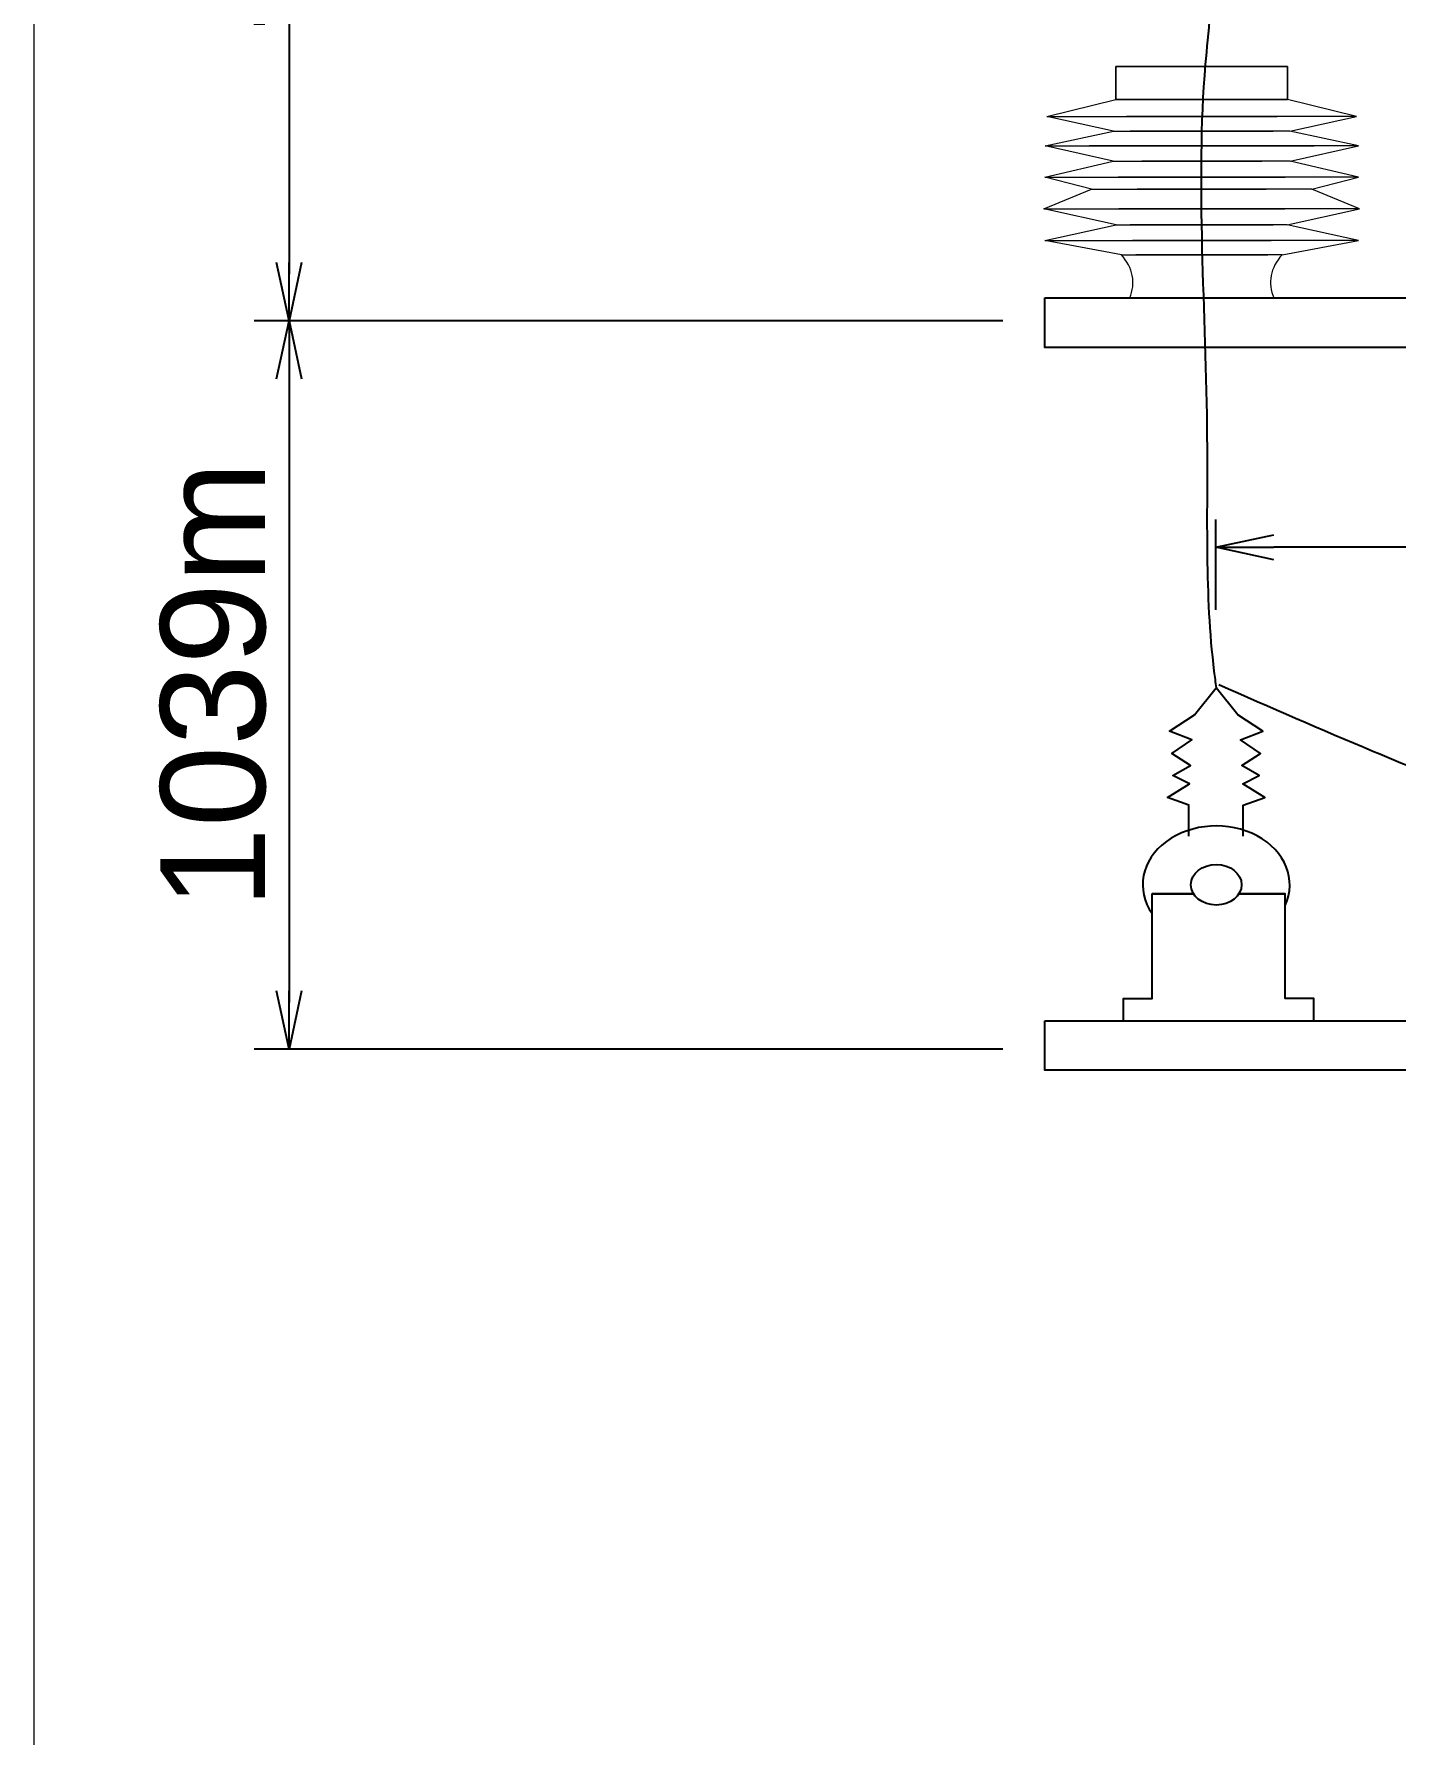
# Model space of a CAD drawing. Header units: millimetres. Extents: x 168 to 394, y 129 to 255.
# Drawn here: x 167.524 to 169.865, y 228.228 to 231.152 of the extents above; entities that cross this region are included whole.
import ezdxf

# ---------------------------------------------------------------- set-up
doc = ezdxf.new("R2010")
doc.units = ezdxf.units.MM
doc.layers.get('Defpoints').update_dxf_attribs({"color": 1})
for name, color, linetype, lineweight in [('Cotas', 255, 'Continuous', 25), ('Esquemas', 7, 'Continuous', 13), ('MARQUILLA', 164, 'Continuous', 13), ('Redes', 3, 'Continuous', 25), ('Vestida del Poste', 6, 'Continuous', 25)]:
    doc.layers.add(name, color=color, linetype=linetype, lineweight=lineweight)
doc.styles.add('1.8', font='', dxfattribs={"height": 1.8})
doc.styles.add('RomanS', font='romans.shx')
doc.styles.get('1.8').set_extended_font_data('@Arial Unicode MS')
doc.dimstyles.new('500 mask', dxfattribs={"dimtxt": 0.85, "dimasz": 1, "dimexe": 0.6, "dimexo": 0.4, "dimgap": 0.4, "dimtad": 1, "dimlfac": 0.05, "dimzin": 4, "dimdsep": 46, "dimtxsty": 'RomanS', "dimblk": 'OPEN30', "dimcen": 0.5, "dimdle": 0.001, "dimclrd": 256, "dimclre": 256, "dimclrt": 2, "dimadec": 0, "dimazin": 0, "dimtfac": 1, "dimtix": 1, "dimtofl": 0, "dimtmove": 2, "dimatfit": 3, "dimldrblk": 'OPEN30', "dimfxl": 1, "dimtfill": 1, "dimtolj": 1, "dimtzin": 4, "dimarcsym": 0})

# ---------------------------------------------------------------- blocks, each defined once
blk = doc.blocks.new('A$C2C085379')
at = {"layer": 'MARQUILLA', "color": 1}
for points in [[(-0.162, 2.912), (1.853, 2.912), (1.853, 3.397), (-0.162, 3.397)], [(1.853, 2.912), (-0.162, 2.912), (-0.162, 3.397), (1.853, 3.397)]]:
    blk.add_lwpolyline(points, close=True, dxfattribs=at)
for points in [[(0, 0, 0.251412), (-0.098, 0.63), (-0.995, 0.841), (-0.159, 1.072), (-1.007, 1.308), (-0.447, 1.597), (-0.997, 1.77), (-0.193, 2.005), (-0.994, 2.232), (-0.19, 2.444), (-0.971, 2.659), (-0.162, 2.912), (1.853, 2.912)], [(1.691, 0, -0.251412), (1.788, 0.63), (2.685, 0.841), (1.85, 1.072), (2.698, 1.308), (2.138, 1.597), (2.687, 1.77), (1.884, 2.005), (2.685, 2.232), (1.88, 2.444), (2.661, 2.659), (1.853, 2.912), (-0.162, 2.912)]]:
    blk.add_lwpolyline(points, format="xyb", dxfattribs=at)
for points in [[(-0.971, 2.659), (1.73, 2.659)], [(2.661, 2.659), (-0.039, 2.659)], [(-0.19, 2.444), (1.685, 2.444)], [(1.88, 2.444), (0.006, 2.444)], [(-0.994, 2.232), (2.166, 2.232)], [(2.685, 2.232), (-0.476, 2.232)], [(-0.193, 2.005), (1.55, 2.005)], [(1.884, 2.005), (0.141, 2.005)], [(-0.997, 1.77), (1.826, 1.77)], [(2.687, 1.77), (-0.135, 1.77)], [(-0.447, 1.597), (1.601, 1.597)], [(2.138, 1.597), (0.089, 1.597)], [(-1.007, 1.308), (1.819, 1.308)], [(2.698, 1.308), (-0.129, 1.308)], [(-0.159, 1.072), (1.685, 1.072)], [(1.85, 1.072), (0.006, 1.072)], [(-0.995, 0.841), (1.659, 0.841)], [(2.685, 0.841), (0.032, 0.841)], [(-0.098, 0.63), (1.62, 0.63)], [(1.788, 0.63), (0.07, 0.63)]]:
    blk.add_lwpolyline(points, dxfattribs=at)
blk = doc.blocks.new('_Open30')
at = {"color": 0, "linetype": 'ByBlock', "lineweight": -2}
for p, q in [((-1, 0.268), (0, 0)), ((0, 0), (-1, -0.268)), ((0, 0), (-1, 0))]:
    blk.add_line(p, q, dxfattribs=at)
blk = doc.blocks.new('*D142')
at = {"layer": 'Cotas', "lineweight": -2, "transparency": 16777216}
for p, q in [((-70.101, 91.847), (-70.101, 93.793)), ((-59.178, 91.847), (-59.178, 93.793)), ((-60.178, 93.193), (-69.101, 93.193))]:
    blk.add_line(p, q, dxfattribs=at)
at = {"layer": 'Defpoints', "color": 0, "transparency": 16777216}
for p in [(-70.101, 93.193), (-70.101, 91.447), (-59.178, 91.447)]:
    blk.add_point(p, dxfattribs=at)
at = {"layer": 'Cotas', "lineweight": -2, "transparency": 16777216, "rotation": 180}
blk.add_blockref('_Open30', (-70.101, 93.193), dxfattribs=at)
at = {"layer": 'Cotas', "lineweight": -2, "transparency": 16777216}
blk.add_blockref('_Open30', (-59.178, 93.193), dxfattribs=at)
at = {"layer": 'Cotas', "transparency": 16777216, "insert": (-64.64, 94.493), "char_height": 1.8, "attachment_point": 5, "style": '1.8', "bg_fill": 3, "box_fill_scale": 1.1, "bg_fill_color": 256, "bg_fill_true_color": 13158600, "bg_fill_transparency": 0}
blk.add_mtext('\\A1;700', dxfattribs=at)
blk = doc.blocks.new('*D144')
at = {"layer": 'Cotas', "lineweight": -2, "transparency": 16777216}
for p, q in [((-74.018, 98.061), (-86.626, 98.061)), ((-86.026, 97.061), (-86.026, 83.414)), ((-73.761, 82.414), (-86.626, 82.414))]:
    blk.add_line(p, q, dxfattribs=at)
at = {"layer": 'Defpoints', "color": 0, "transparency": 16777216}
for p in [(-73.618, 98.061), (-86.026, 82.414), (-73.361, 82.414)]:
    blk.add_point(p, dxfattribs=at)
at = {"layer": 'Cotas', "lineweight": -2, "transparency": 16777216}
for p, rotation in [((-86.026, 98.061), 90), ((-86.026, 82.414), 270)]:
    blk.add_blockref('_Open30', p, dxfattribs=dict(at, rotation=rotation))
at = {"layer": 'Cotas', "transparency": 16777216, "insert": (-87.326, 90.237), "char_height": 1.8, "attachment_point": 5, "rotation": 90, "style": '1.8', "bg_fill": 3, "box_fill_scale": 1.1, "bg_fill_color": 256, "bg_fill_true_color": 13158600, "bg_fill_transparency": 0}
blk.add_mtext('\\A1;700', dxfattribs=at)
blk = doc.blocks.new('*D145')
at = {"layer": 'Cotas', "lineweight": -2, "transparency": 16777216}
for p, q in [((-74.018, 98.061), (-86.626, 98.061)), ((-86.026, 97.061), (-86.026, 83.414)), ((-73.761, 82.414), (-86.626, 82.414))]:
    blk.add_line(p, q, dxfattribs=at)
at = {"layer": 'Defpoints', "color": 0, "transparency": 16777216}
for p in [(-73.618, 98.061), (-86.026, 82.414), (-73.361, 82.414)]:
    blk.add_point(p, dxfattribs=at)
at = {"layer": 'Cotas', "lineweight": -2, "transparency": 16777216}
for p, rotation in [((-86.026, 98.061), 90), ((-86.026, 82.414), 270)]:
    blk.add_blockref('_Open30', p, dxfattribs=dict(at, rotation=rotation))
at = {"layer": 'Cotas', "transparency": 16777216, "insert": (-87.326, 90.237), "char_height": 1.8, "width": 11.47628, "attachment_point": 5, "rotation": 90, "style": '1.8', "bg_fill": 3, "box_fill_scale": 1.1, "bg_fill_color": 256, "bg_fill_true_color": 13158600, "bg_fill_transparency": 0}
blk.add_mtext('\\A1;1039m', dxfattribs=at)
blk = doc.blocks.new('*D146')
at = {"layer": 'Cotas', "lineweight": -2, "transparency": 16777216}
for p, q in [((-74.018, 119.893), (-86.626, 119.893)), ((-86.026, 118.893), (-86.026, 99.061)), ((-73.761, 98.061), (-86.626, 98.061))]:
    blk.add_line(p, q, dxfattribs=at)
at = {"layer": 'Defpoints', "color": 0, "transparency": 16777216}
for p in [(-73.618, 119.893), (-86.026, 98.061), (-73.361, 98.061)]:
    blk.add_point(p, dxfattribs=at)
at = {"layer": 'Cotas', "lineweight": -2, "transparency": 16777216}
for p, rotation in [((-86.026, 119.893), 90), ((-86.026, 98.061), 270)]:
    blk.add_blockref('_Open30', p, dxfattribs=dict(at, rotation=rotation))
at = {"layer": 'Cotas', "transparency": 16777216, "insert": (-87.326, 108.977), "char_height": 1.8, "width": 11.02178, "attachment_point": 5, "rotation": 90, "style": '1.8', "bg_fill": 3, "box_fill_scale": 1.1, "bg_fill_color": 256, "bg_fill_true_color": 13158600, "bg_fill_transparency": 0}
blk.add_mtext('\\A1;1000m', dxfattribs=at)
blk = doc.blocks.new('A$C635864E5')
at = {"layer": 'Redes'}
blk.add_spline([(-70.049, 90.245, -0.001), (-67.402, 88.816, -0.001), (-63.612, 86.66, -0.001), (-60.883, 84.37, -0.001), (-58.573, 81.654, -0.001), (-57.889, 79.725, -0.001), (-57.216, 74.77, -0.001), (-57.216, 74.567, -0.001)], degree=3, dxfattribs=at)
at = {"layer": 'Vestida del Poste', "elevation": -0.001}
for points in [[(-73.041, 98.551), (-34.398, 98.551), (-34.398, 97.486), (-73.041, 97.486)], [(-73.041, 83.024), (-34.398, 83.024), (-34.398, 81.959), (-73.041, 81.959)]]:
    blk.add_lwpolyline(points, close=True, dxfattribs=at)
for points in [[(-70.561, 86.987), (-70.561, 87.65), (-70.932, 87.821), (-70.555, 88.11), (-70.836, 88.292), (-70.535, 88.507), (-70.857, 88.764), (-70.514, 89.057), (-70.897, 89.24), (-70.466, 89.591), (-70.095, 90.173)], [(-69.629, 86.987), (-69.629, 87.65), (-69.257, 87.821), (-69.634, 88.11), (-69.353, 88.292), (-69.655, 88.507), (-69.333, 88.764), (-69.675, 89.057), (-69.292, 89.24), (-69.724, 89.591), (-70.095, 90.173)], [(-71.687, 83.024), (-71.687, 83.5), (-71.194, 83.5), (-71.194, 85.747), (-70.482, 85.747)], [(-70.482, 85.747), (-71.194, 85.747)], [(-69.704, 85.747), (-68.91, 85.747)], [(-68.417, 83.024), (-68.417, 83.5), (-68.91, 83.5), (-68.91, 85.747), (-69.704, 85.747)]]:
    blk.add_lwpolyline(points, dxfattribs=at)
at = {"layer": 'Vestida del Poste'}
blk.add_circle((-70.093, 85.944, -0.001), 0.436, dxfattribs=at)
blk.add_arc((-70.093, 85.944, -0.001), 1.263, 339.4556, 209.3934, dxfattribs=at)
at = {"layer": 'Vestida del Poste', "xscale": 1.464100000000001, "yscale": 1.464100000000001, "zscale": 1.464100000000001}
blk.add_blockref('A$C2C085379', (-71.58, 98.551, -0.001), dxfattribs=at)
at = {"layer": 'Cotas'}
dim = blk.add_linear_dim(base=(-70.101, 93.193, -0.001), p1=(-59.178, 91.447, -0.001), p2=(-70.101, 91.447, -0.001), angle=180, text='700', dimstyle='500 mask', override={"dimtxt": 1, "dimtxsty": '1.8', "dimclrt": 256, "dimtfill": 1, "dimtfillclr": 256}, dxfattribs=at)
dim.commit()
dim.dimension.update_dxf_attribs({"geometry": '*D142', "text_midpoint": (-64.64, 94.493, -0.001)})
at = {"layer": 'Redes'}
blk.add_spline([(-71.875, 115.737, -0.001), (-72.468, 112.236, -0.001), (-73.01, 110.325, -0.001), (-72.431, 107.11, -0.001), (-71.089, 107.307, -0.001), (-70.535, 107.236, -0.001), (-70.169, 105.809, -0.001), (-70.282, 103.562, -0.001), (-70.252, 95.534, -0.001), (-70.132, 90.529, -0.001), (-70.095, 90.173, -0.001)], degree=3, dxfattribs=at)
at = {"layer": 'Cotas'}
dim = blk.add_linear_dim(base=(-86.026, 82.414, -0.001), p1=(-73.618, 98.061, -0.001), p2=(-73.361, 82.414, -0.001), angle=270, text='700', dimstyle='500 mask', override={"dimtxt": 1, "dimjust": 0, "dimtxsty": '1.8', "dimclrt": 256, "dimtfill": 1, "dimtfillclr": 256}, dxfattribs=at)
dim.commit()
dim.dimension.update_dxf_attribs({"geometry": '*D144', "text_midpoint": (-87.326, 90.237, -0.001)})
dim = blk.add_linear_dim(base=(-86.026, 82.414, -0.001), p1=(-73.618, 98.061, -0.001), p2=(-73.361, 82.414, -0.001), angle=270, text='1039m', dimstyle='500 mask', override={"dimtxt": 1, "dimtxsty": '1.8', "dimclrt": 256, "dimtfill": 1, "dimtfillclr": 256}, dxfattribs=at)
dim.commit()
dim.dimension.update_dxf_attribs({"geometry": '*D145', "text_midpoint": (-87.326, 90.237, -0.001)})
dim = blk.add_linear_dim(base=(-86.026, 98.061, -0.001), p1=(-73.618, 119.893, -0.001), p2=(-73.361, 98.061, -0.001), angle=270, text='1000m', dimstyle='500 mask', override={"dimtxt": 1, "dimtxsty": '1.8', "dimclrt": 256, "dimtfill": 1, "dimtfillclr": 256}, dxfattribs=at)
dim.commit()
dim.dimension.update_dxf_attribs({"geometry": '*D146', "text_midpoint": (-87.326, 108.977, -0.001)})

msp = doc.modelspace()

# ---------------------------------------------------------------- block references
at = {"xscale": 0.1, "yscale": 0.08, "zscale": 0.1}
msp.add_blockref('A$C635864E5', (176.56546, 222.81411, 0.00009), dxfattribs=at)

# ---------------------------------------------------------------- next in the draw order: linework, layer by layer
at = {"layer": 'Esquemas'}
msp.add_lwpolyline([(167.52449, 237.37405), (207.55137, 237.24663), (207.55137, 221.80353), (167.52449, 221.93094)], close=True, dxfattribs=at)

doc.saveas('drawing.dxf')
